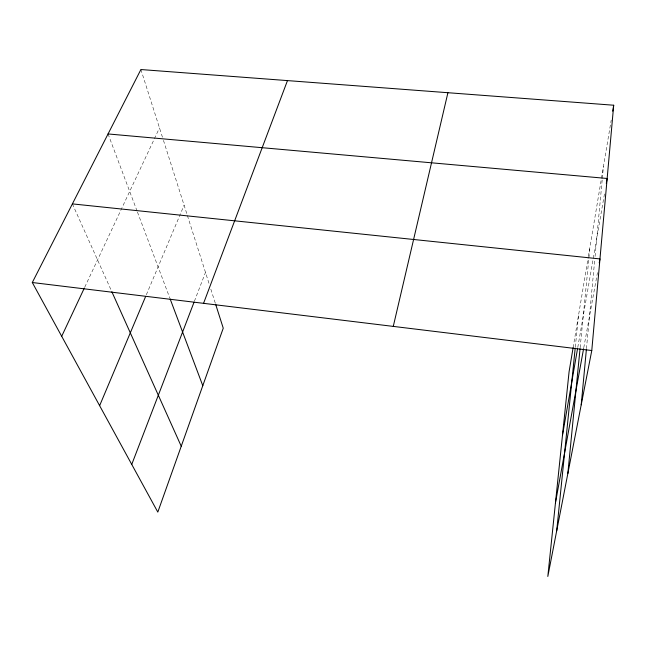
<?xml version="1.0" encoding="UTF-8"?>
<svg xmlns="http://www.w3.org/2000/svg" width="646" height="646" viewBox="0 0 646 646"><rect width="100%" height="100%" fill="white"/><g stroke="black" fill="none" stroke-linecap="round" stroke-linejoin="round"><path stroke-width="0.48" stroke-dasharray="3.23 2.42" d="M586.447 348.687L594.675 260.443M595.055 256.43L602.225 179.515M602.314 178.522L603.437 166.547M580.14 347.742L590.024 246.675M575.303 347.104L578.517 315.393M573.123 347.605L588.231 257.342M588.401 256.373L611.213 120.059M577.766 347.435L604.761 192.217M583.766 347.726L597.469 272.612M194.398 301.27L205.485 272.394M146.351 294.77L184.094 205.186M84.747 287.179L153.95 139.706M154.378 138.793L159.489 127.908M72.392 203.894L111.443 290.845M108.06 133.948L137.105 211.153M137.461 212.09L169.801 298.032M140.901 69.534L163.155 139.431M163.462 140.384L187.098 214.642M187.405 215.586L209.352 284.523M210.838 289.19L215.312 303.24"/><path stroke-width="0.97" d="M573.123 347.605L569.078 371.773L547.816 576.466L591.776 350.528L613.7 105.225L140.901 69.534L32.3 282.52L157.81 512.092L223.25 328.184L215.611 304.193M581.214 404.84L586.358 349.688M567.826 473.639L580.035 348.743M556.707 530.802L575.206 348.097M612.707 111.16L613.7 105.225M562.472 435.38L577.597 348.42M606.303 183.383L607.151 178.474L108.06 133.948M555.471 502.75L583.588 348.695M599.254 262.833L599.964 258.925L72.392 203.894M393.269 326.4L447.92 92.709M203.555 303.337L287.47 80.597M131.752 464.417L194.042 302.207M99.629 405.672L145.568 296.627M61.701 336.291L84.319 288.092M32.3 282.52L591.776 350.528M111.855 291.758L181.243 446.249M170.156 298.977L202.787 385.694"/></g></svg>
